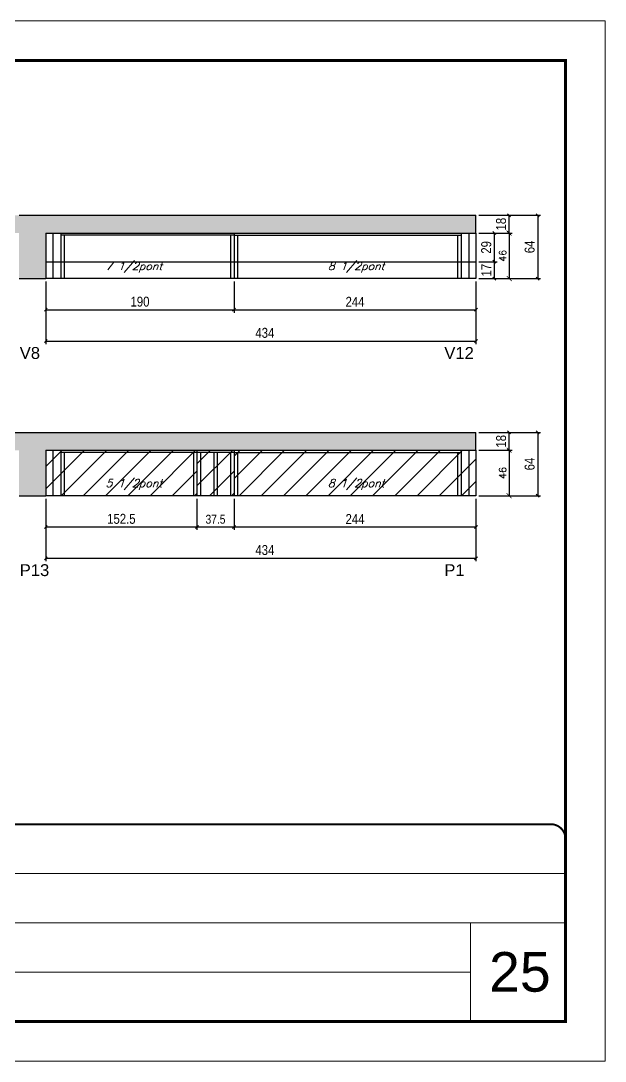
# Model space of a CAD drawing. Extents: x -10448 to -1189, y -11772 to 17235.
# Drawn here: x -9553 to -8963, y 8903 to 9953 of the extents above; entities that cross this region are included whole.
import ezdxf

# ---------------------------------------------------------------- set-up
doc = ezdxf.new("R2010")
doc.units = 0
doc.linetypes.add('CONTINUO', pattern=[0])
doc.linetypes.add('DASHED', pattern=[0.75, 0.5, -0.25])
for name, color, linetype in [('5', 5, 'Continuous'), ('COTA', 241, 'Continuous'), ('Painéis', 200, 'Continuous'), ('Reaproveitamento', 251, 'Continuous'), ('SARR_2.2x7', 40, 'Continuous'), ('SARR_3.5x7', 81, 'Continuous'), ('texto', 7, 'Continuous')]:
    doc.layers.add(name, color=color, linetype=linetype)
for name, color, linetype, lineweight in [('CARIMBO', 255, 'Continuous', 9), ('Folhas', 255, 'Continuous', 9), ('SARRAFO DE PRESSAO', 251, 'DASHED', 9)]:
    doc.layers.add(name, color=color, linetype=linetype, lineweight=lineweight)
doc.styles.add('ARIAL', font='arial.ttf')
doc.styles.add('COTA TECNICA', font='techl___.ttf', dxfattribs={"height": 10})
doc.styles.add('COTA TECNICA-50', font='techl___.ttf', dxfattribs={"height": 9})
doc.styles.add('Romans', font='romans.shx')
doc.styles.get("Standard").update_dxf_attribs({"font": 'arial.ttf'})
doc.dimstyles.new('COTA PAINEL-50', dxfattribs={"dimtxt": 9, "dimasz": 3, "dimexe": 3, "dimexo": 3, "dimgap": 3, "dimtad": 1, "dimdec": 1, "dimzin": 12, "dimdsep": 46, "dimtxsty": 'COTA TECNICA-50', "dimblk1": 'OBLIQUE', "dimblk2": 'OBLIQUE', "dimsah": 1, "dimcen": 0.9, "dimclrd": 4, "dimclre": 4, "dimclrt": 240, "dimadec": 1, "dimazin": 3, "dimtfac": 1, "dimtdec": 1, "dimtmove": 0, "dimatfit": 3, "dimfxl": 1, "dimtolj": 1, "dimtzin": 12, "dimarcsym": 0})
doc.dimstyles.new('Cota Paínel', dxfattribs={"dimtxt": 7, "dimasz": 5, "dimexe": 3, "dimexo": 3, "dimgap": 3, "dimtad": 1, "dimdec": 1, "dimzin": 12, "dimdsep": 46, "dimtxsty": 'Romans', "dimblk": 'ARCHTICK', "dimcen": 0, "dimclrd": 4, "dimclre": 4, "dimclrt": 1, "dimadec": 1, "dimazin": 3, "dimtfac": 1, "dimtdec": 1, "dimtmove": 0, "dimatfit": 3, "dimldrblk": 'OBLIQUE', "dimfxl": 1, "dimtolj": 1, "dimtzin": 12, "dimarcsym": 0})
doc.dimstyles.new('PAINEL', dxfattribs={"dimtxt": 10, "dimasz": 3, "dimexe": 3, "dimexo": 3, "dimgap": 3, "dimtad": 1, "dimdec": 1, "dimzin": 12, "dimdsep": 46, "dimtxsty": 'COTA TECNICA', "dimblk1": 'OBLIQUE', "dimblk2": 'OBLIQUE', "dimsah": 1, "dimcen": 0.9, "dimclrd": 4, "dimclre": 4, "dimclrt": 240, "dimadec": 1, "dimazin": 3, "dimtfac": 1, "dimtdec": 1, "dimtmove": 0, "dimatfit": 3, "dimfxl": 1, "dimtolj": 1, "dimtzin": 12, "dimarcsym": 0})
pattern_1 = [(45, (-142652.783, -18395.978), (-11.2253202, 11.2253202), [])]

# ---------------------------------------------------------------- blocks, each defined once
blk = doc.blocks.new('9999999999')
at = {"color": 30, "linetype": 'CONTINUO'}
for p, q in [((98564.6, 34379.6), (99584, 34379.6)), ((98564.6, 34329.8), (99488, 34329.8)), ((99584, 34329.8), (99488, 34329.8)), ((99488, 34329.8), (99488, 34230.2)), ((98564.6, 34280), (99488, 34280))]:
    blk.add_line(p, q, dxfattribs=at)
at = {"color": 30, "linetype": 'CONTINUO', "const_width": 2}
blk.add_lwpolyline([(99584, 34230.2), (99584, 34414.4, 0.414214), (99569, 34429.4), (98229, 34429.4, 0.414214), (98214, 34414.4), (98214, 34245.2, 0.414214), (98229, 34230.2), (99584, 34230.2)], format="xyb", dxfattribs=at)
at = {"layer": 'Folhas'}
blk.add_lwpolyline([(98139, 34190.2), (99624, 34190.2), (99624, 35240.2), (98139, 35240.2)], close=True, dxfattribs=at)
at = {"layer": 'Folhas', "color": 30, "const_width": 3}
blk.add_lwpolyline([(98214, 34230.2), (99584, 34230.2), (99584, 35200.2), (98214, 35200.2)], close=True, dxfattribs=at)
blk = doc.blocks.new('_Oblique')
at = {"color": 0, "linetype": 'ByBlock', "lineweight": -2}
blk.add_line((-0.5, -0.5), (0.5, 0.5), dxfattribs=at)
blk = doc.blocks.new('*D764')
at = {"layer": 'COTA', "color": 4, "linetype": 'ByBlock', "lineweight": -2, "transparency": 16777216}
for p, q in [((-9527.7, 9689.6), (-9527.7, 9658.2)), ((-9337.7, 9689.6), (-9337.7, 9658.2)), ((-9527.7, 9661.2), (-9337.7, 9661.2))]:
    blk.add_line(p, q, dxfattribs=at)
at = {"layer": 'Defpoints', "color": 0, "linetype": 'ByBlock', "transparency": 16777216}
for p in [(-9527.7, 9692.6), (-9337.7, 9692.6), (-9337.7, 9661.2)]:
    blk.add_point(p, dxfattribs=at)
at = {"layer": 'COTA', "color": 4, "linetype": 'ByBlock', "lineweight": -2, "transparency": 16777216, "xscale": 3, "yscale": 3, "zscale": 3, "rotation": 180}
blk.add_blockref('_Oblique', (-9527.7, 9661.2), dxfattribs=at)
at = {"layer": 'COTA', "color": 4, "linetype": 'ByBlock', "lineweight": -2, "transparency": 16777216, "xscale": 3, "yscale": 3, "zscale": 3}
blk.add_blockref('_Oblique', (-9337.7, 9661.2), dxfattribs=at)
at = {"layer": 'COTA', "color": 240, "linetype": 'ByBlock', "transparency": 16777216, "insert": (-9432.7, 9669.3), "char_height": 10, "attachment_point": 5, "style": 'COTA TECNICA'}
blk.add_mtext('\\A1;190', dxfattribs=at)
blk = doc.blocks.new('*D765')
at = {"layer": 'COTA', "color": 4, "linetype": 'ByBlock', "lineweight": -2, "transparency": 16777216}
for p, q in [((-9337.7, 9689.6), (-9337.7, 9658.2)), ((-9093.7, 9689.6), (-9093.7, 9658.2)), ((-9337.7, 9661.2), (-9093.7, 9661.2))]:
    blk.add_line(p, q, dxfattribs=at)
at = {"layer": 'Defpoints', "color": 0, "linetype": 'ByBlock', "transparency": 16777216}
for p in [(-9337.7, 9692.6), (-9093.7, 9692.6), (-9093.7, 9661.2)]:
    blk.add_point(p, dxfattribs=at)
at = {"layer": 'COTA', "color": 4, "linetype": 'ByBlock', "lineweight": -2, "transparency": 16777216, "xscale": 3, "yscale": 3, "zscale": 3, "rotation": 180}
blk.add_blockref('_Oblique', (-9337.7, 9661.2), dxfattribs=at)
at = {"layer": 'COTA', "color": 4, "linetype": 'ByBlock', "lineweight": -2, "transparency": 16777216, "xscale": 3, "yscale": 3, "zscale": 3}
blk.add_blockref('_Oblique', (-9093.7, 9661.2), dxfattribs=at)
at = {"layer": 'COTA', "color": 240, "linetype": 'ByBlock', "transparency": 16777216, "insert": (-9215.7, 9669.2), "char_height": 10, "attachment_point": 5, "style": 'COTA TECNICA'}
blk.add_mtext('\\A1;244', dxfattribs=at)
blk = doc.blocks.new('*D747')
at = {"layer": 'COTA', "color": 4, "linetype": 'ByBlock', "lineweight": -2, "transparency": 16777216}
for p, q in [((-9527.7, 9689.6), (-9527.7, 9626.5)), ((-9093.7, 9689.6), (-9093.7, 9626.5)), ((-9527.7, 9629.5), (-9093.7, 9629.5))]:
    blk.add_line(p, q, dxfattribs=at)
at = {"layer": 'Defpoints', "color": 0, "linetype": 'ByBlock', "transparency": 16777216}
for p in [(-9527.7, 9692.6), (-9093.7, 9692.6), (-9093.7, 9629.5)]:
    blk.add_point(p, dxfattribs=at)
at = {"layer": 'COTA', "color": 4, "linetype": 'ByBlock', "lineweight": -2, "transparency": 16777216, "xscale": 3, "yscale": 3, "zscale": 3, "rotation": 180}
blk.add_blockref('_Oblique', (-9527.7, 9629.5), dxfattribs=at)
at = {"layer": 'COTA', "color": 4, "linetype": 'ByBlock', "lineweight": -2, "transparency": 16777216, "xscale": 3, "yscale": 3, "zscale": 3}
blk.add_blockref('_Oblique', (-9093.7, 9629.5), dxfattribs=at)
at = {"layer": 'COTA', "color": 240, "linetype": 'ByBlock', "transparency": 16777216, "insert": (-9306.7, 9637.8), "char_height": 10, "attachment_point": 5, "style": 'COTA TECNICA'}
blk.add_mtext('\\A1;434', dxfattribs=at)
blk = doc.blocks.new('_ArchTick')
at = {"color": 0, "linetype": 'ByBlock', "const_width": 0.15}
blk.add_lwpolyline([(-0.5, -0.5), (0.5, 0.5)], dxfattribs=at)
blk = doc.blocks.new('*D748')
at = {"layer": 'COTA', "color": 4, "lineweight": -2, "transparency": 16777216}
for p, q in [((-9090.7, 9738.6), (-9057.2, 9738.6)), ((-9060.2, 9738.6), (-9060.2, 9692.6)), ((-9090.7, 9692.6), (-9057.2, 9692.6))]:
    blk.add_line(p, q, dxfattribs=at)
at = {"layer": 'Defpoints', "color": 0, "transparency": 16777216}
for p in [(-9093.7, 9738.6), (-9093.7, 9692.6), (-9060.2, 9692.6)]:
    blk.add_point(p, dxfattribs=at)
at = {"layer": 'COTA', "color": 4, "lineweight": -2, "transparency": 16777216, "xscale": 5, "yscale": 5, "zscale": 5}
for p, rotation in [((-9060.2, 9738.6), 90), ((-9060.2, 9692.6), 270)]:
    blk.add_blockref('_ArchTick', p, dxfattribs=dict(at, rotation=rotation))
at = {"layer": 'COTA', "color": 1, "transparency": 16777216, "insert": (-9066.7, 9715.6), "char_height": 7, "attachment_point": 5, "rotation": 90, "style": 'Romans'}
blk.add_mtext('\\A1;46', dxfattribs=at)
blk = doc.blocks.new('*D749')
at = {"layer": 'COTA', "color": 4, "linetype": 'ByBlock', "lineweight": -2, "transparency": 16777216}
for p, q in [((-9090.7, 9756.6), (-9057.2, 9756.6)), ((-9060.2, 9738.6), (-9060.2, 9756.6)), ((-9090.7, 9738.6), (-9057.2, 9738.6))]:
    blk.add_line(p, q, dxfattribs=at)
at = {"layer": 'Defpoints', "color": 0, "linetype": 'ByBlock', "transparency": 16777216}
for p in [(-9093.7, 9756.6), (-9060.2, 9756.6), (-9093.7, 9738.6)]:
    blk.add_point(p, dxfattribs=at)
at = {"layer": 'COTA', "color": 4, "linetype": 'ByBlock', "lineweight": -2, "transparency": 16777216, "xscale": 3, "yscale": 3, "zscale": 3}
for p, rotation in [((-9060.2, 9756.6), 90), ((-9060.2, 9738.6), 270)]:
    blk.add_blockref('_Oblique', p, dxfattribs=dict(at, rotation=rotation))
at = {"layer": 'COTA', "color": 240, "linetype": 'ByBlock', "transparency": 16777216, "insert": (-9068.3, 9747.6), "char_height": 10, "attachment_point": 5, "rotation": 90, "style": 'COTA TECNICA'}
blk.add_mtext('\\A1;18', dxfattribs=at)
blk = doc.blocks.new('*D750')
at = {"layer": 'COTA', "color": 4, "linetype": 'ByBlock', "lineweight": -2, "transparency": 16777216}
for p, q in [((-9090.7, 9756.6), (-9028.4, 9756.6)), ((-9031.4, 9756.6), (-9031.4, 9692.6)), ((-9090.7, 9692.6), (-9028.4, 9692.6))]:
    blk.add_line(p, q, dxfattribs=at)
at = {"layer": 'Defpoints', "color": 0, "linetype": 'ByBlock', "transparency": 16777216}
for p in [(-9093.7, 9756.6), (-9093.7, 9692.6), (-9031.4, 9692.6)]:
    blk.add_point(p, dxfattribs=at)
at = {"layer": 'COTA', "color": 4, "linetype": 'ByBlock', "lineweight": -2, "transparency": 16777216, "xscale": 3, "yscale": 3, "zscale": 3}
for p, rotation in [((-9031.4, 9756.6), 90), ((-9031.4, 9692.6), 270)]:
    blk.add_blockref('_Oblique', p, dxfattribs=dict(at, rotation=rotation))
at = {"layer": 'COTA', "color": 240, "linetype": 'ByBlock', "transparency": 16777216, "insert": (-9039.5, 9724.6), "char_height": 10, "attachment_point": 5, "rotation": 90, "style": 'COTA TECNICA'}
blk.add_mtext('\\A1;64', dxfattribs=at)
blk = doc.blocks.new('*D768')
at = {"layer": 'COTA', "color": 4, "linetype": 'ByBlock', "lineweight": -2, "transparency": 16777216}
for p, q in [((-9527.7, 9470.4), (-9527.7, 9439)), ((-9375.2, 9470.4), (-9375.2, 9439)), ((-9527.7, 9442), (-9375.2, 9442))]:
    blk.add_line(p, q, dxfattribs=at)
at = {"layer": 'Defpoints', "color": 0, "linetype": 'ByBlock', "transparency": 16777216}
for p in [(-9527.7, 9473.4), (-9375.2, 9473.4), (-9375.2, 9442)]:
    blk.add_point(p, dxfattribs=at)
at = {"layer": 'COTA', "color": 4, "linetype": 'ByBlock', "lineweight": -2, "transparency": 16777216, "xscale": 3, "yscale": 3, "zscale": 3, "rotation": 180}
blk.add_blockref('_Oblique', (-9527.7, 9442), dxfattribs=at)
at = {"layer": 'COTA', "color": 4, "linetype": 'ByBlock', "lineweight": -2, "transparency": 16777216, "xscale": 3, "yscale": 3, "zscale": 3}
blk.add_blockref('_Oblique', (-9375.2, 9442), dxfattribs=at)
at = {"layer": 'COTA', "color": 240, "linetype": 'ByBlock', "transparency": 16777216, "insert": (-9451.5, 9450.1), "char_height": 10, "attachment_point": 5, "style": 'COTA TECNICA'}
blk.add_mtext('\\A1;152.5', dxfattribs=at)
blk = doc.blocks.new('*D769')
at = {"layer": 'COTA', "color": 4, "linetype": 'ByBlock', "lineweight": -2, "transparency": 16777216}
for p, q in [((-9337.7, 9470.4), (-9337.7, 9439)), ((-9093.7, 9470.4), (-9093.7, 9439)), ((-9337.7, 9442), (-9093.7, 9442))]:
    blk.add_line(p, q, dxfattribs=at)
at = {"layer": 'Defpoints', "color": 0, "linetype": 'ByBlock', "transparency": 16777216}
for p in [(-9337.7, 9473.4), (-9093.7, 9473.4), (-9093.7, 9442)]:
    blk.add_point(p, dxfattribs=at)
at = {"layer": 'COTA', "color": 4, "linetype": 'ByBlock', "lineweight": -2, "transparency": 16777216, "xscale": 3, "yscale": 3, "zscale": 3, "rotation": 180}
blk.add_blockref('_Oblique', (-9337.7, 9442), dxfattribs=at)
at = {"layer": 'COTA', "color": 4, "linetype": 'ByBlock', "lineweight": -2, "transparency": 16777216, "xscale": 3, "yscale": 3, "zscale": 3}
blk.add_blockref('_Oblique', (-9093.7, 9442), dxfattribs=at)
at = {"layer": 'COTA', "color": 240, "linetype": 'ByBlock', "transparency": 16777216, "insert": (-9215.7, 9450), "char_height": 10, "attachment_point": 5, "style": 'COTA TECNICA'}
blk.add_mtext('\\A1;244', dxfattribs=at)
blk = doc.blocks.new('*D752')
at = {"layer": 'COTA', "color": 4, "linetype": 'ByBlock', "lineweight": -2, "transparency": 16777216}
for p, q in [((-9527.7, 9470.4), (-9527.7, 9407.3)), ((-9093.7, 9470.4), (-9093.7, 9407.3)), ((-9527.7, 9410.3), (-9093.7, 9410.3))]:
    blk.add_line(p, q, dxfattribs=at)
at = {"layer": 'Defpoints', "color": 0, "linetype": 'ByBlock', "transparency": 16777216}
for p in [(-9527.7, 9473.4), (-9093.7, 9473.4), (-9093.7, 9410.3)]:
    blk.add_point(p, dxfattribs=at)
at = {"layer": 'COTA', "color": 4, "linetype": 'ByBlock', "lineweight": -2, "transparency": 16777216, "xscale": 3, "yscale": 3, "zscale": 3, "rotation": 180}
blk.add_blockref('_Oblique', (-9527.7, 9410.3), dxfattribs=at)
at = {"layer": 'COTA', "color": 4, "linetype": 'ByBlock', "lineweight": -2, "transparency": 16777216, "xscale": 3, "yscale": 3, "zscale": 3}
blk.add_blockref('_Oblique', (-9093.7, 9410.3), dxfattribs=at)
at = {"layer": 'COTA', "color": 240, "linetype": 'ByBlock', "transparency": 16777216, "insert": (-9306.7, 9418.6), "char_height": 10, "attachment_point": 5, "style": 'COTA TECNICA'}
blk.add_mtext('\\A1;434', dxfattribs=at)
blk = doc.blocks.new('*D753')
at = {"layer": 'COTA', "color": 4, "lineweight": -2, "transparency": 16777216}
for p, q in [((-9090.7, 9519.4), (-9057.2, 9519.4)), ((-9060.2, 9519.4), (-9060.2, 9473.4)), ((-9090.7, 9473.4), (-9057.2, 9473.4))]:
    blk.add_line(p, q, dxfattribs=at)
at = {"layer": 'Defpoints', "color": 0, "transparency": 16777216}
for p in [(-9093.7, 9519.4), (-9093.7, 9473.4), (-9060.2, 9473.4)]:
    blk.add_point(p, dxfattribs=at)
at = {"layer": 'COTA', "color": 4, "lineweight": -2, "transparency": 16777216, "xscale": 5, "yscale": 5, "zscale": 5}
for p, rotation in [((-9060.2, 9519.4), 90), ((-9060.2, 9473.4), 270)]:
    blk.add_blockref('_ArchTick', p, dxfattribs=dict(at, rotation=rotation))
at = {"layer": 'COTA', "color": 1, "transparency": 16777216, "insert": (-9066.7, 9496.4), "char_height": 7, "attachment_point": 5, "rotation": 90, "style": 'Romans'}
blk.add_mtext('\\A1;46', dxfattribs=at)
blk = doc.blocks.new('*D754')
at = {"layer": 'COTA', "color": 4, "linetype": 'ByBlock', "lineweight": -2, "transparency": 16777216}
for p, q in [((-9090.7, 9537.4), (-9057.2, 9537.4)), ((-9060.2, 9519.4), (-9060.2, 9537.4)), ((-9090.7, 9519.4), (-9057.2, 9519.4))]:
    blk.add_line(p, q, dxfattribs=at)
at = {"layer": 'Defpoints', "color": 0, "linetype": 'ByBlock', "transparency": 16777216}
for p in [(-9093.7, 9537.4), (-9060.2, 9537.4), (-9093.7, 9519.4)]:
    blk.add_point(p, dxfattribs=at)
at = {"layer": 'COTA', "color": 4, "linetype": 'ByBlock', "lineweight": -2, "transparency": 16777216, "xscale": 3, "yscale": 3, "zscale": 3}
for p, rotation in [((-9060.2, 9537.4), 90), ((-9060.2, 9519.4), 270)]:
    blk.add_blockref('_Oblique', p, dxfattribs=dict(at, rotation=rotation))
at = {"layer": 'COTA', "color": 240, "linetype": 'ByBlock', "transparency": 16777216, "insert": (-9068.3, 9528.4), "char_height": 10, "attachment_point": 5, "rotation": 90, "style": 'COTA TECNICA'}
blk.add_mtext('\\A1;18', dxfattribs=at)
blk = doc.blocks.new('*D755')
at = {"layer": 'COTA', "color": 4, "linetype": 'ByBlock', "lineweight": -2, "transparency": 16777216}
for p, q in [((-9090.7, 9537.4), (-9028.4, 9537.4)), ((-9031.4, 9537.4), (-9031.4, 9473.4)), ((-9090.7, 9473.4), (-9028.4, 9473.4))]:
    blk.add_line(p, q, dxfattribs=at)
at = {"layer": 'Defpoints', "color": 0, "linetype": 'ByBlock', "transparency": 16777216}
for p in [(-9093.7, 9537.4), (-9093.7, 9473.4), (-9031.4, 9473.4)]:
    blk.add_point(p, dxfattribs=at)
at = {"layer": 'COTA', "color": 4, "linetype": 'ByBlock', "lineweight": -2, "transparency": 16777216, "xscale": 3, "yscale": 3, "zscale": 3}
for p, rotation in [((-9031.4, 9537.4), 90), ((-9031.4, 9473.4), 270)]:
    blk.add_blockref('_Oblique', p, dxfattribs=dict(at, rotation=rotation))
at = {"layer": 'COTA', "color": 240, "linetype": 'ByBlock', "transparency": 16777216, "insert": (-9039.5, 9505.4), "char_height": 10, "attachment_point": 5, "rotation": 90, "style": 'COTA TECNICA'}
blk.add_mtext('\\A1;64', dxfattribs=at)
blk = doc.blocks.new('*D763')
at = {"layer": 'COTA', "color": 4, "linetype": 'ByBlock', "lineweight": -2, "transparency": 16777216}
for p, q in [((-9375.2, 9470.4), (-9375.2, 9439)), ((-9337.7, 9470.4), (-9337.7, 9439)), ((-9375.2, 9442), (-9337.7, 9442))]:
    blk.add_line(p, q, dxfattribs=at)
at = {"layer": 'Defpoints', "color": 0, "linetype": 'ByBlock', "transparency": 16777216}
for p in [(-9375.2, 9473.4), (-9337.7, 9473.4), (-9337.7, 9442)]:
    blk.add_point(p, dxfattribs=at)
at = {"layer": 'COTA', "color": 4, "linetype": 'ByBlock', "lineweight": -2, "transparency": 16777216, "xscale": 3, "yscale": 3, "zscale": 3, "rotation": 180}
blk.add_blockref('_Oblique', (-9375.2, 9442), dxfattribs=at)
at = {"layer": 'COTA', "color": 4, "linetype": 'ByBlock', "lineweight": -2, "transparency": 16777216, "xscale": 3, "yscale": 3, "zscale": 3}
blk.add_blockref('_Oblique', (-9337.7, 9442), dxfattribs=at)
at = {"layer": 'COTA', "color": 240, "linetype": 'ByBlock', "transparency": 16777216, "insert": (-9356.5, 9449.7), "char_height": 9, "attachment_point": 5, "style": 'COTA TECNICA-50'}
blk.add_mtext('\\A1;37.5', dxfattribs=at)
blk = doc.blocks.new('*D773')
at = {"layer": 'COTA', "color": 4, "lineweight": -2, "transparency": 16777216}
for p, q in [((-9090.7, 9738.6), (-9072.2, 9738.6)), ((-9075.2, 9738.6), (-9075.2, 9709.6)), ((-9090.7, 9709.6), (-9072.2, 9709.6))]:
    blk.add_line(p, q, dxfattribs=at)
at = {"layer": 'Defpoints', "color": 0, "transparency": 16777216}
for p in [(-9093.7, 9738.6), (-9093.7, 9709.6), (-9075.2, 9709.6)]:
    blk.add_point(p, dxfattribs=at)
at = {"layer": 'COTA', "color": 4, "lineweight": -2, "transparency": 16777216, "xscale": 3, "yscale": 3, "zscale": 3}
for p, rotation in [((-9075.2, 9738.6), 90), ((-9075.2, 9709.6), 270)]:
    blk.add_blockref('_Oblique', p, dxfattribs=dict(at, rotation=rotation))
at = {"layer": 'COTA', "color": 240, "transparency": 16777216, "insert": (-9083.3, 9724.1), "char_height": 10, "attachment_point": 5, "rotation": 90, "style": 'COTA TECNICA'}
blk.add_mtext('\\A1;29', dxfattribs=at)
blk = doc.blocks.new('*D774')
at = {"layer": 'COTA', "color": 4, "lineweight": -2, "transparency": 16777216}
for p, q in [((-9090.7, 9709.6), (-9072.2, 9709.6)), ((-9075.2, 9709.6), (-9075.2, 9692.6)), ((-9090.7, 9692.6), (-9072.2, 9692.6))]:
    blk.add_line(p, q, dxfattribs=at)
at = {"layer": 'Defpoints', "color": 0, "transparency": 16777216}
for p in [(-9093.7, 9709.6), (-9093.7, 9692.6), (-9075.2, 9692.6)]:
    blk.add_point(p, dxfattribs=at)
at = {"layer": 'COTA', "color": 4, "lineweight": -2, "transparency": 16777216, "xscale": 3, "yscale": 3, "zscale": 3}
for p, rotation in [((-9075.2, 9709.6), 90), ((-9075.2, 9692.6), 270)]:
    blk.add_blockref('_Oblique', p, dxfattribs=dict(at, rotation=rotation))
at = {"layer": 'COTA', "color": 240, "transparency": 16777216, "insert": (-9083.2, 9701.1), "char_height": 10, "attachment_point": 5, "rotation": 90, "style": 'COTA TECNICA'}
blk.add_mtext('\\A1;17', dxfattribs=at)

msp = doc.modelspace()

# ---------------------------------------------------------------- hatches: boundary and pattern name
at = {"layer": 'COTA', "linetype": 'ByBlock'}
h = msp.add_hatch(dxfattribs=at)
h.set_pattern_fill('AR-CONC', color=256, scale=0.03)
h.paths.add_polyline_path([(-9093.74, 9756.62), (-9527.74, 9756.62), (-9554.74, 9756.62), (-9988.74, 9756.62), (-9988.74, 9738.62), (-9554.74, 9738.62), (-9554.74, 9692.62), (-9527.74, 9692.62), (-9527.74, 9738.62), (-9093.74, 9738.62)])
h = msp.add_hatch(dxfattribs=at)
h.set_pattern_fill('AR-CONC', color=256, scale=0.03)
h.set_pattern_definition([(50, (-141054.2827, -16098.8273), (5.46554007, -0.47817257), [0.5715, -6.2865]), (355, (-141054.2827, -16098.8273), (-1.05730264, 5.73170536), [0.4572, -5.02921753]), (100.4514447, (-141053.827, -16098.867), (4.40823741, 5.25353256), [0.48570026, -5.34270734]), (46.1842, (-141054.283, -16097.303), (8.13237123, -1.26126984), [0.85725, -9.42975]), (96.6355576, (-141053.605, -16097.4084), (7.122124, 7.42278374), [0.7285507, -8.01406824]), (351.184151, (-141054.283, -16097.303), (7.122124, 7.42278374), [0.685799, -7.54379196]), (21, (-141053.5207, -16097.6843), (4.54843174, -3.06795595), [0.5715, -6.2865]), (326, (-141053.5207, -16097.6843), (1.85406085, 5.52563898), [0.4572, -5.0292]), (71.451445, (-141053.1417, -16097.94), (6.40249258, 2.45768307), [0.48570026, -5.34269813]), (37.5, (-141054.2827, -16098.8273), (0.092658098, 2.536651166), [0, -4.96824, 0, -5.1054, 0, -5.04825]), (7.5, (-141054.2827, -16098.8273), (2.004589875, 3.005417245), [0, -2.91084, 0, -4.85394, 0, -1.92405]), (327.5, (-141055.982, -16098.8273), (4.067717855, -0.17186232), [0, -1.905, 0, -5.9436, 0, -7.8867]), (317.5, (-141056.744, -16098.8273), (4.44387544, 0.76279473), [0, -2.4765, 0, -3.94716, 0, -5.6007])])
h.paths.add_polyline_path([(-9554.74, 9473.43), (-9527.74, 9473.43), (-9527.74, 9519.43), (-9093.74, 9519.43), (-9093.74, 9537.43), (-9988.74, 9537.43), (-9988.74, 9519.43), (-9554.74, 9519.43)])
at = {"layer": 'Reaproveitamento', "linetype": 'ByBlock'}
h = msp.add_hatch(dxfattribs=at)
h.set_pattern_fill('ANSI31', color=256, scale=5)
h.set_pattern_definition(pattern_1)
h.paths.add_polyline_path([(-9375.24, 9473.43), (-9375.24, 9519.43), (-9527.74, 9519.43), (-9527.74, 9473.43)])
at = {"layer": 'Reaproveitamento'}
h = msp.add_hatch(dxfattribs=at)
h.set_pattern_fill('ANSI31', color=256, scale=5)
h.paths.add_polyline_path([(-9337.74, 9519.43), (-9375.24, 9519.43), (-9375.24, 9473.43), (-9337.74, 9473.43)])
at = {"layer": 'Reaproveitamento', "linetype": 'ByBlock'}
h = msp.add_hatch(dxfattribs=at)
h.set_pattern_fill('ANSI31', color=256, scale=5)
h.set_pattern_definition(pattern_1)
h.paths.add_polyline_path([(-9093.74, 9473.43), (-9093.74, 9519.43), (-9337.74, 9519.43), (-9337.74, 9473.43)])

# ---------------------------------------------------------------- linework, layer by layer
at = {"layer": 'COTA', "linetype": 'ByBlock'}
for p, q in [((-9554.74, 9756.62), (-9527.74, 9756.62)), ((-9527.74, 9756.62), (-9093.74, 9756.62)), ((-9093.74, 9738.62), (-9093.74, 9756.62)), ((-9554.74, 9692.62), (-9527.74, 9692.62)), ((-9988.74, 9537.43), (-9093.74, 9537.43)), ((-9093.74, 9519.43), (-9093.74, 9537.43)), ((-9554.74, 9473.43), (-9527.74, 9473.43))]:
    msp.add_line(p, q, dxfattribs=at)
at = {"layer": 'Painéis', "linetype": 'ByBlock'}
msp.add_line((-9527.74, 9756.62), (-9527.74, 9756.62), dxfattribs=at)
msp.add_line((-9527.74, 9756.62), (-9527.74, 9756.62), dxfattribs=at)
at = {"layer": 'Painéis'}
for p, q in [((-9527.74, 9738.62), (-9093.74, 9738.62)), ((-9527.74, 9738.62), (-9527.74, 9692.62)), ((-9337.74, 9738.62), (-9337.74, 9692.62)), ((-9093.74, 9738.62), (-9093.74, 9692.62)), ((-9527.74, 9709.62), (-9093.74, 9709.62)), ((-9093.74, 9692.62), (-9527.74, 9692.62)), ((-9527.74, 9519.43), (-9093.74, 9519.43)), ((-9527.74, 9519.43), (-9527.74, 9473.43)), ((-9375.24, 9519.43), (-9375.24, 9473.43)), ((-9337.74, 9519.43), (-9337.74, 9473.43)), ((-9093.74, 9519.43), (-9093.74, 9473.43)), ((-9093.74, 9473.43), (-9527.74, 9473.43))]:
    msp.add_line(p, q, dxfattribs=at)
at = {"layer": 'SARR_2.2x7', "linetype": 'Continuous'}
for p, q in [((-9520.74, 9738.62), (-9520.74, 9692.62)), ((-9337.74, 9736.42), (-9512.74, 9736.42)), ((-9337.74, 9736.42), (-9108.74, 9736.42)), ((-9100.74, 9738.62), (-9100.74, 9692.62)), ((-9520.74, 9519.43), (-9520.74, 9473.43)), ((-9337.74, 9517.23), (-9512.74, 9517.23)), ((-9337.74, 9517.23), (-9108.74, 9517.23)), ((-9100.74, 9519.43), (-9100.74, 9473.43))]:
    msp.add_line(p, q, dxfattribs=at)
at = {"layer": 'SARR_3.5x7'}
for p, q in [((-9512.74, 9738.62), (-9512.74, 9692.62)), ((-9509.24, 9736.42), (-9509.24, 9692.62)), ((-9341.24, 9736.42), (-9341.24, 9692.62)), ((-9334.24, 9736.42), (-9334.24, 9692.62)), ((-9112.24, 9736.42), (-9112.24, 9692.62)), ((-9108.74, 9738.62), (-9108.74, 9692.62)), ((-9512.74, 9519.43), (-9512.74, 9473.43)), ((-9509.24, 9517.23), (-9509.24, 9473.43)), ((-9378.74, 9517.23), (-9378.74, 9473.43)), ((-9375.24, 9517.23), (-9375.24, 9473.43)), ((-9371.74, 9517.23), (-9371.74, 9473.43)), ((-9358.24, 9517.23), (-9358.24, 9473.43)), ((-9354.74, 9517.23), (-9354.74, 9473.43)), ((-9341.24, 9517.23), (-9341.24, 9473.43)), ((-9334.24, 9517.23), (-9334.24, 9473.43)), ((-9112.24, 9517.23), (-9112.24, 9473.43)), ((-9108.74, 9519.43), (-9108.74, 9473.43))]:
    msp.add_line(p, q, dxfattribs=at)

# ---------------------------------------------------------------- block references
at = {"layer": 'SARRAFO DE PRESSAO', "color": 6, "linetype": 'ByBlock'}
msp.add_blockref('9999999999', (-108587.26, -25287.43), dxfattribs=at)

# ---------------------------------------------------------------- texts
at = {"layer": '5', "linetype": 'Continuous'}
for s, p in [('V8', (-9554.05, 9611.55)), ('V12', (-9125.61, 9611.55)), ('P13', (-9554.05, 9392.37)), ('P1', (-9125.61, 9392.37))]:
    msp.add_text(s, height=12, rotation=0.00004, dxfattribs=at).set_placement(p)
at = {"layer": 'CARIMBO', "style": 'ARIAL'}
msp.add_text('25', height=40, dxfattribs=at).set_placement((-9080.42, 8972.92))
at = {"layer": 'texto', "color": 2, "char_height": 8, "attachment_point": 5, "style": 'Romans'}
for s, insert in [('{\\Q19;\\C256;7 1/2pont}', (-9438.9, 9703.99)), ('{\\Q19;\\C256;8 1/2pont}', (-9214.58, 9703.99)), ('{\\Q19;\\C256;5 1/2pont}', (-9438.9, 9484.81)), ('{\\Q19;\\C256;8 1/2pont}', (-9214.58, 9484.81))]:
    msp.add_mtext(s, dxfattribs=dict(at, insert=insert))

# ---------------------------------------------------------------- dimensions: what is measured, and where the dimension line sits
at = {"layer": 'COTA', "linetype": 'ByBlock'}
for base, p1, p2, picture, middle in [((-9060.22, 9756.62), (-9093.74, 9738.62), (-9093.74, 9756.62), '*D749', (-9060.22, 9747.62)), ((-9060.22, 9537.43), (-9093.74, 9519.43), (-9093.74, 9537.43), '*D754', (-9060.22, 9528.43))]:
    dim = msp.add_linear_dim(base=base, p1=p1, p2=p2, angle=90, dimstyle='PAINEL', dxfattribs=at)
    dim.commit()
    dim.dimension.update_dxf_attribs({"geometry": picture, "text_midpoint": middle, "dimtype": 160})
for base, p1, p2, picture, middle in [((-9031.45, 9692.62), (-9093.74, 9756.62), (-9093.74, 9692.62), '*D750', (-9039.55, 9724.62)), ((-9031.45, 9473.43), (-9093.74, 9537.43), (-9093.74, 9473.43), '*D755', (-9039.55, 9505.43))]:
    dim = msp.add_linear_dim(base=base, p1=p1, p2=p2, angle=90, dimstyle='PAINEL', dxfattribs=at)
    dim.commit()
    dim.dimension.update_dxf_attribs({"geometry": picture, "text_midpoint": middle})
at = {"layer": 'COTA'}
for base, p1, p2, dimstyle, picture, middle in [((-9060.22, 9692.62), (-9093.74, 9738.62), (-9093.74, 9692.62), 'Cota Paínel', '*D748', (-9066.72, 9715.62)), ((-9075.17, 9709.62), (-9093.74, 9738.62), (-9093.74, 9709.62), 'PAINEL', '*D773', (-9083.26, 9724.12)), ((-9075.17, 9692.62), (-9093.74, 9709.62), (-9093.74, 9692.62), 'PAINEL', '*D774', (-9083.24, 9701.12)), ((-9060.22, 9473.43), (-9093.74, 9519.43), (-9093.74, 9473.43), 'Cota Paínel', '*D753', (-9066.72, 9496.43))]:
    dim = msp.add_linear_dim(base=base, p1=p1, p2=p2, angle=90, dimstyle=dimstyle, dxfattribs=at)
    dim.commit()
    dim.dimension.update_dxf_attribs({"geometry": picture, "text_midpoint": middle})
at = {"layer": 'COTA', "linetype": 'ByBlock'}
for base, p1, p2, dimstyle, picture, middle in [((-9337.74, 9661.15), (-9527.74, 9692.62), (-9337.74, 9692.62), 'PAINEL', '*D764', (-9432.74, 9669.28)), ((-9375.24, 9441.97), (-9527.74, 9473.43), (-9375.24, 9473.43), 'PAINEL', '*D768', (-9451.49, 9450.08)), ((-9337.74, 9441.97), (-9375.24, 9473.43), (-9337.74, 9473.43), 'COTA PAINEL-50', '*D763', (-9356.49, 9449.66))]:
    dim = msp.add_linear_dim(base=base, p1=p1, p2=p2, dimstyle=dimstyle, dxfattribs=at)
    dim.commit()
    dim.dimension.update_dxf_attribs({"geometry": picture, "text_midpoint": middle})
for base, p1, p2, picture, middle in [((-9093.74, 9629.53), (-9527.74, 9692.62), (-9093.74, 9692.62), '*D747', (-9306.74, 9629.53)), ((-9093.74, 9410.35), (-9527.74, 9473.43), (-9093.74, 9473.43), '*D752', (-9306.74, 9410.35))]:
    dim = msp.add_linear_dim(base=base, p1=p1, p2=p2, dimstyle='PAINEL', dxfattribs=at)
    dim.commit()
    dim.dimension.update_dxf_attribs({"geometry": picture, "text_midpoint": middle, "dimtype": 160})
for base, p1, p2, picture, middle in [((-9093.74, 9661.15), (-9337.74, 9692.62), (-9093.74, 9692.62), '*D765', (-9215.74, 9669.22)), ((-9093.74, 9441.97), (-9337.74, 9473.43), (-9093.74, 9473.43), '*D769', (-9215.74, 9450.04))]:
    dim = msp.add_linear_dim(base=base, p1=p1, p2=p2, dimstyle='PAINEL', override={"dimtmove": 1}, dxfattribs=at)
    dim.commit()
    dim.dimension.update_dxf_attribs({"geometry": picture, "text_midpoint": middle})

doc.saveas('drawing.dxf')
